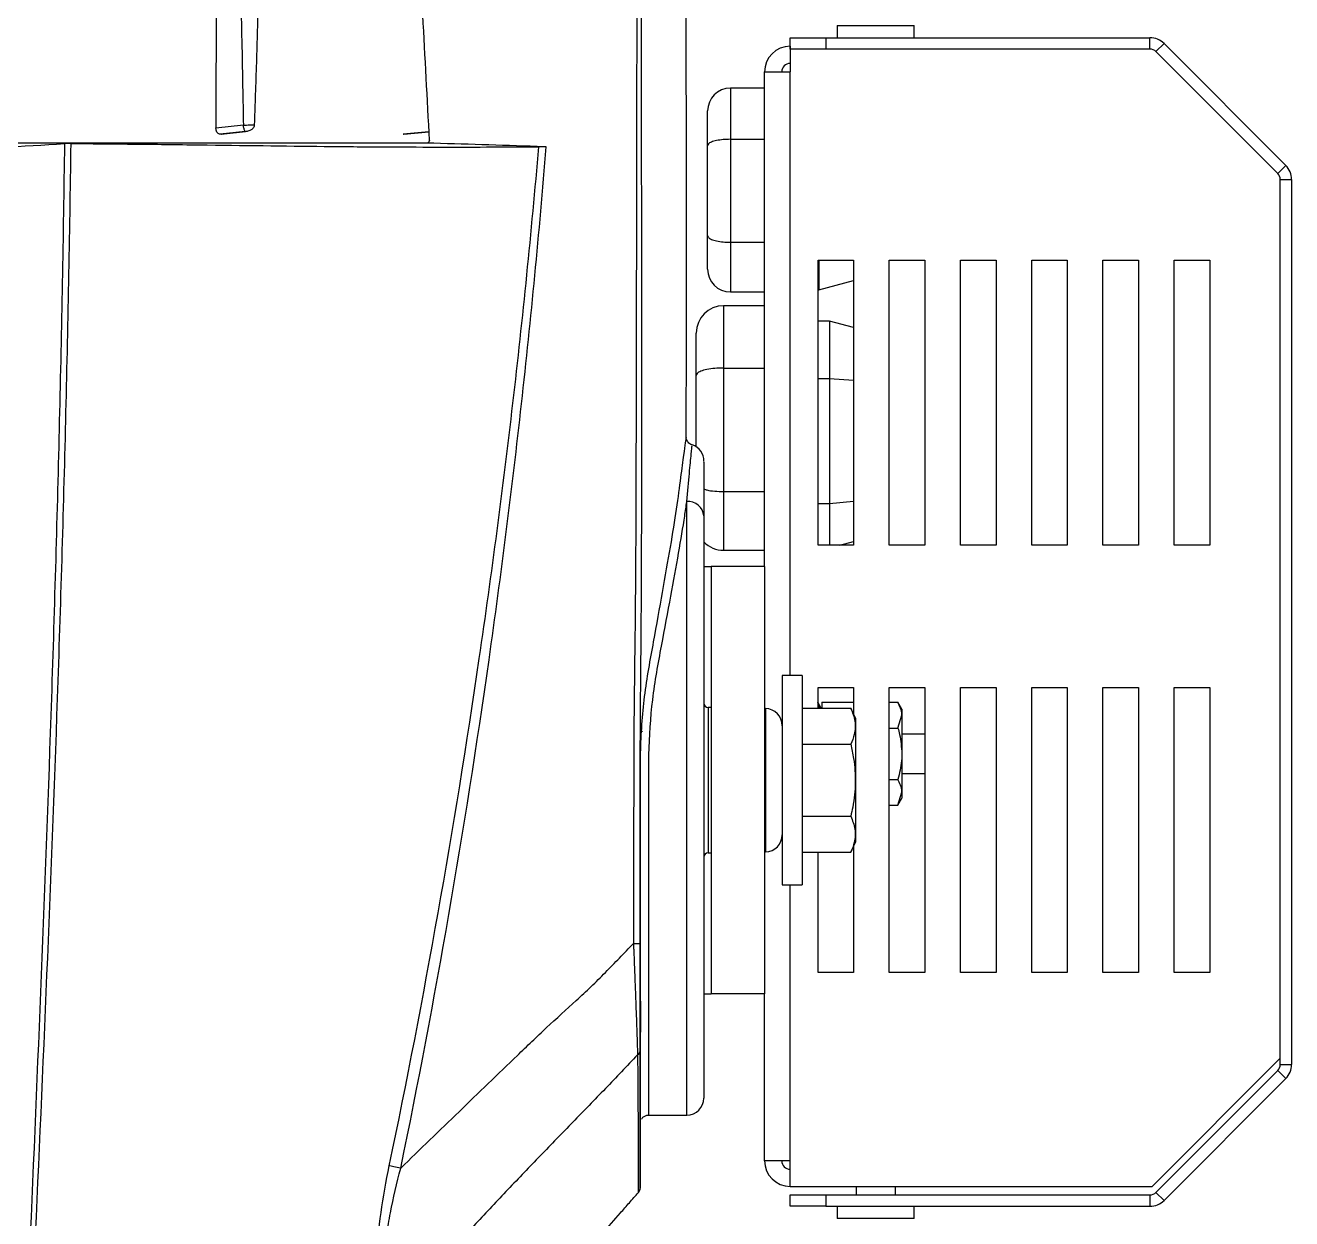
# Model space of a CAD drawing. Extents: x 9.3 to 87.2, y 0.6 to 68.8.
# Drawn here: x 40.103 to 44.548, y 7.143 to 11.33 of the extents above; entities that cross this region are included whole.
import ezdxf

# ---------------------------------------------------------------- set-up
doc = ezdxf.new("R2010")
doc.units = 0
doc.header["$MEASUREMENT"] = 0
doc.layers.add('OBJECT', color=7, linetype='CONTINUOUS')

msp = doc.modelspace()

# ---------------------------------------------------------------- linework, layer by layer
at = {"layer": 'OBJECT'}
for p, q in [((40.7729, 11.8154), (40.7717, 10.9696)), ((42.9525, 11.3296), (42.9525, 11.2862)), ((42.9525, 11.3296), (43.2225, 11.3296)), ((43.2225, 11.2862), (43.2225, 11.3296)), ((42.7875, 11.2462), (42.7875, 11.2862)), ((42.7875, 11.2862), (42.9125, 11.2862)), ((42.7875, 11.2562), (42.7875, 11.1662)), ((42.9125, 11.2462), (42.7875, 11.2462)), ((42.9125, 11.2862), (42.9125, 11.2462)), ((42.9125, 11.2862), (44.0501, 11.2862)), ((44.0501, 11.2462), (42.9125, 11.2462)), ((44.0501, 11.2462), (44.0501, 11.2862)), ((44.0713, 11.2375), (44.0996, 11.2657)), ((44.0996, 11.2657), (44.527, 10.8383)), ((44.4987, 10.81), (44.0713, 11.2375)), ((42.6975, 11.1662), (42.7875, 11.1662)), ((42.6975, 9.4312), (42.6975, 11.1662)), ((42.7875, 9.0487), (42.7875, 11.1662)), ((42.6975, 11.1092), (42.5775, 11.1092)), ((42.5775, 11.1092), (42.5775, 10.9298)), ((42.4975, 10.9072), (42.4975, 11.0292)), ((40.7717, 10.9696), (40.868, 10.9811)), ((40.868, 10.9811), (40.8681, 10.9796)), ((40.9073, 10.9803), (40.9074, 10.982)), ((40.8746, 10.9577), (40.787, 10.9473)), ((40.7898, 10.9473), (40.8751, 10.9577)), ((40.7911, 10.9475), (40.7898, 10.9473)), ((40.7911, 10.9474), (40.8782, 10.958)), ((40.8751, 10.9577), (40.8746, 10.9577)), ((41.5195, 10.956), (41.4288, 10.9473)), ((41.4306, 10.9473), (41.5195, 10.956)), ((41.431, 10.9473), (41.5195, 10.956)), ((42.4975, 10.5923), (42.4975, 10.9072)), ((42.5775, 10.9298), (42.6975, 10.9298)), ((42.5775, 10.9298), (42.5775, 10.5685)), ((44.4987, 10.81), (44.527, 10.8383)), ((44.5075, 7.6837), (44.5075, 10.7888)), ((44.5075, 10.7888), (44.5475, 10.7888)), ((44.5475, 10.7888), (44.5475, 7.6837)), ((42.4975, 10.4742), (42.4975, 10.5923)), ((42.5775, 10.5685), (42.6975, 10.5685)), ((42.5775, 10.5685), (42.5775, 10.3942)), ((42.885, 9.5062), (42.885, 10.5062)), ((42.885, 10.5062), (43.01, 10.5062)), ((42.8875, 10.5062), (42.8875, 10.4015)), ((43.01, 10.5062), (43.01, 9.5062)), ((43.135, 9.5062), (43.135, 10.5062)), ((43.135, 10.5062), (43.26, 10.5062)), ((43.26, 10.5062), (43.26, 9.5062)), ((43.385, 9.5062), (43.385, 10.5062)), ((43.385, 10.5062), (43.51, 10.5062)), ((43.51, 10.5062), (43.51, 9.5062)), ((43.635, 9.5062), (43.635, 10.5062)), ((43.635, 10.5062), (43.76, 10.5062)), ((43.76, 10.5062), (43.76, 9.5062)), ((43.885, 9.5062), (43.885, 10.5062)), ((43.885, 10.5062), (44.01, 10.5062)), ((44.01, 10.5062), (44.01, 9.5062)), ((44.135, 9.5062), (44.135, 10.5062)), ((44.135, 10.5062), (44.26, 10.5062)), ((44.26, 10.5062), (44.26, 9.5062)), ((42.885, 10.4015), (42.8875, 10.4015)), ((42.8875, 10.4015), (43.01, 10.4343)), ((42.5775, 10.3942), (42.6975, 10.3942)), ((42.6975, 10.3458), (42.5535, 10.3458)), ((42.5535, 10.3458), (42.5535, 10.1272)), ((42.9255, 10.2918), (42.885, 10.2918)), ((43.01, 10.2691), (42.9255, 10.2918)), ((42.9255, 10.2918), (42.9255, 10.0893)), ((42.4575, 10.1011), (42.4575, 10.2498)), ((42.4575, 9.8508), (42.4575, 10.1011)), ((42.5535, 10.1272), (42.6975, 10.1272)), ((42.5535, 10.1272), (42.5535, 9.6937)), ((42.9255, 10.0893), (42.885, 10.0893)), ((43.01, 10.0837), (42.9255, 10.0893)), ((42.9255, 10.0893), (42.9255, 9.651)), ((42.4221, 9.8844), (42.4221, 9.8844)), ((42.5535, 9.6937), (42.6975, 9.6937)), ((42.5535, 9.6937), (42.5535, 9.4878)), ((42.4245, 7.5062), (42.4245, 9.6587)), ((42.9255, 9.651), (42.885, 9.651)), ((43.01, 9.6595), (42.9255, 9.651)), ((42.9255, 9.651), (42.9255, 9.5062)), ((42.4845, 9.6087), (42.4845, 7.5662)), ((42.9618, 9.5062), (43.01, 9.5192)), ((42.5535, 9.4878), (42.6975, 9.4878)), ((43.01, 9.5062), (42.885, 9.5062)), ((43.26, 9.5062), (43.135, 9.5062)), ((43.51, 9.5062), (43.385, 9.5062)), ((43.76, 9.5062), (43.635, 9.5062)), ((44.01, 9.5062), (43.885, 9.5062)), ((44.26, 9.5062), (44.135, 9.5062)), ((42.4845, 9.4312), (42.5105, 9.4312)), ((42.6975, 9.4312), (42.5105, 9.4312)), ((42.5105, 9.4312), (42.5105, 7.9312)), ((42.6975, 9.4312), (42.6975, 7.9312)), ((42.8295, 9.0487), (42.7595, 9.0487)), ((42.7595, 9.0487), (42.7595, 8.3137)), ((42.8295, 9.0487), (42.8295, 8.3137)), ((42.885, 9.0062), (43.01, 9.0062)), ((42.885, 8.9338), (42.885, 9.0062)), ((43.01, 9.0062), (43.01, 8.9123)), ((43.135, 9.0062), (43.26, 9.0062)), ((43.135, 8.0062), (43.135, 9.0062)), ((43.26, 9.0062), (43.26, 8.0062)), ((43.385, 8.0062), (43.385, 9.0062)), ((43.385, 9.0062), (43.51, 9.0062)), ((43.51, 9.0062), (43.51, 8.0062)), ((43.635, 8.0062), (43.635, 9.0062)), ((43.635, 9.0062), (43.76, 9.0062)), ((43.76, 9.0062), (43.76, 8.0062)), ((43.885, 8.0062), (43.885, 9.0062)), ((43.885, 9.0062), (44.01, 9.0062)), ((44.01, 9.0062), (44.01, 8.0062)), ((44.135, 8.0062), (44.135, 9.0062)), ((44.135, 9.0062), (44.26, 9.0062)), ((44.26, 9.0062), (44.26, 8.0062)), ((42.5105, 8.9358), (42.4993, 8.936)), ((42.4993, 8.936), (42.4993, 8.4265)), ((42.891, 8.9338), (42.8842, 8.9544)), ((42.8961, 8.9338), (42.885, 8.953)), ((42.8981, 8.9544), (43.01, 8.9544)), ((42.8981, 8.9544), (42.8981, 8.9338)), ((43.135, 8.9544), (43.1655, 8.9544)), ((43.1794, 8.9302), (43.1655, 8.9544)), ((42.7006, 8.9325), (42.6975, 8.9325)), ((42.7006, 8.9325), (42.7006, 8.43)), ((42.8295, 8.9338), (43, 8.9338)), ((43.0175, 8.8962), (43, 8.9338)), ((43.0175, 8.4663), (43.0175, 8.8962)), ((43.1655, 8.8643), (43.1794, 8.9093)), ((43.1794, 8.9302), (43.1794, 8.9093)), ((43.1794, 8.9093), (43.1794, 8.7742)), ((43.135, 8.8643), (43.1655, 8.8643)), ((42.8295, 8.8075), (43, 8.8075)), ((43.26, 8.8432), (43.1794, 8.8432)), ((43.1794, 8.7742), (43.1794, 8.6391)), ((43.135, 8.6842), (43.1655, 8.6842)), ((43.1794, 8.7052), (43.26, 8.7052)), ((43.1655, 8.5941), (43.1794, 8.6391)), ((43.1794, 8.6391), (43.1794, 8.6182)), ((43.135, 8.5941), (43.1655, 8.5941)), ((43.1655, 8.5941), (43.1794, 8.6182)), ((42.8295, 8.555), (43, 8.555)), ((43, 8.4287), (43.0175, 8.4663)), ((43.01, 8.4502), (43.01, 8.0062)), ((42.4993, 8.4265), (42.5105, 8.4267)), ((42.6975, 8.43), (42.7006, 8.43)), ((42.8295, 8.4287), (43, 8.4287)), ((42.885, 8.0062), (42.885, 8.4287)), ((42.7595, 8.3137), (42.8295, 8.3137)), ((42.7875, 7.3462), (42.7875, 8.3137)), ((43.01, 8.0062), (42.885, 8.0062)), ((43.26, 8.0062), (43.135, 8.0062)), ((43.51, 8.0062), (43.385, 8.0062)), ((43.76, 8.0062), (43.635, 8.0062)), ((44.01, 8.0062), (43.885, 8.0062)), ((44.26, 8.0062), (44.135, 8.0062)), ((42.4845, 7.9312), (42.5105, 7.9312)), ((42.6975, 7.9312), (42.5105, 7.9312)), ((42.6975, 7.3462), (42.6975, 7.9312)), ((44.0584, 7.2562), (44.5075, 7.7054)), ((44.0713, 7.235), (44.4987, 7.6625)), ((44.4987, 7.6625), (44.527, 7.6342)), ((44.5075, 7.6837), (44.5475, 7.6837)), ((44.527, 7.6342), (44.0996, 7.2068)), ((42.2912, 7.5062), (42.4245, 7.5062)), ((42.7875, 7.3462), (42.6975, 7.3462)), ((42.7875, 7.2562), (42.7875, 7.3462)), ((42.7875, 7.2562), (44.0584, 7.2562)), ((43.0185, 7.2562), (43.0185, 7.2262)), ((43.1565, 7.2262), (43.1565, 7.2562)), ((42.7875, 7.1862), (42.7875, 7.2262)), ((42.7875, 7.2262), (42.9125, 7.2262)), ((42.9125, 7.2262), (42.9125, 7.1862)), ((42.9125, 7.2262), (44.0501, 7.2262)), ((44.0501, 7.2262), (44.0501, 7.1862)), ((44.0713, 7.235), (44.0996, 7.2068)), ((42.9125, 7.1862), (42.7875, 7.1862)), ((42.9125, 7.1862), (44.0501, 7.1862)), ((42.9525, 7.1862), (42.9525, 7.1429)), ((43.2225, 7.1429), (43.2225, 7.1862)), ((43.1314, 7.1429), (42.9525, 7.1429)), ((43.2225, 7.1429), (43.1314, 7.1429))]:
    msp.add_line(p, q, dxfattribs=at)
at = {"layer": 'OBJECT', "flags": 128}
msp.add_lwpolyline([(41.9311, 10.9034), (41.914, 10.9039), (41.8991, 10.9044)], dxfattribs=at)
at = {"layer": 'OBJECT'}
for centre, radius, start, end in [((42.7875, 11.1662), 0.09, 90, 180), ((44.0501, 11.2162), 0.07, 45, 90), ((44.0501, 11.2162), 0.03, 45, 90), ((42.7875, 11.1662), 0.03, 90, 180), ((42.5775, 11.0292), 0.08, 90, 180), ((44.4775, 10.7888), 0.03, 0, 45), ((44.4775, 10.7888), 0.07, 0, 45), ((42.5775, 10.4742), 0.08, 180, 270), ((42.5535, 10.2498), 0.096, 90, 180), ((42.4245, 9.8007), 0.06, 359.9986, 71.4049), ((42.4291, 9.6032), 0.0557, 5.7284, 94.762), ((42.5535, 9.5838), 0.096, 224.0486, 270), ((42.4995, 8.951), 0.015, 180, 269), ((42.6995, 8.8725), 0.06, 0, 89), ((42.6995, 8.49), 0.06, 271, 0), ((42.4995, 8.4115), 0.015, 91, 180), ((44.4775, 7.6837), 0.03, 315, 0), ((44.4775, 7.6837), 0.07, 315, 0), ((42.4245, 7.5662), 0.06, 270, 0), ((42.7875, 7.3462), 0.09, 180, 270), ((42.7875, 7.3462), 0.03, 180, 270), ((42.2462, 7.2499), 0.015, 333.1505, 359.9996), ((42.2459, 7.2496), 0.015, 336.3656, 348.0708), ((44.0501, 7.2562), 0.03, 270, 315), ((44.0501, 7.2562), 0.07, 270, 315)]:
    msp.add_arc(centre, radius, start, end, dxfattribs=at)
for centre, major_axis, ratio, start_param, end_param in [((38.1805, 10.6323), (3.6002, 0.229), 0.060072, 0.756277, 0.757394), ((38.1824, 10.6323), (3.6002, 0.2845), 0.037544, 0.442972, 0.444089)]:
    msp.add_ellipse(centre, major_axis=major_axis, ratio=ratio, start_param=start_param, end_param=end_param, dxfattribs=at)
for points, knots in [([(42.2576, 13.5576), (42.2564, 13.3305), (42.2552, 13.1035), (42.253, 12.6494), (42.2519, 12.4224), (42.2502, 11.9683), (42.2496, 11.7412), (42.2486, 11.2871), (42.2483, 11.06), (42.2475, 10.6059), (42.2472, 10.3788), (42.2465, 10.0382), (42.2463, 9.9247), (42.2458, 9.6976), (42.2455, 9.5841), (42.2441, 9.357), (42.2431, 9.2435), (42.2403, 9.0164), (42.2387, 8.9029), (42.2381, 8.6758), (42.2379, 8.5623), (42.2375, 8.3352), (42.2374, 8.2217), (42.2372, 8.1082)], [0, 0, 0, 0, 0.125, 0.125, 0.25, 0.25, 0.375, 0.375, 0.5, 0.5, 0.625, 0.625, 0.6875, 0.6875, 0.75, 0.75, 0.8125, 0.8125, 0.875, 0.875, 0.9375, 0.9375, 1, 1, 1, 1]), ([(42.2612, 8.1081), (42.2612, 8.2216), (42.2612, 8.3352), (42.2612, 8.5055), (42.2612, 8.5622), (42.2612, 8.6758), (42.2612, 8.7325), (42.2614, 8.9028), (42.2627, 9.0163), (42.2648, 9.2434), (42.2655, 9.3569), (42.2662, 9.584), (42.2663, 9.6975), (42.2663, 9.9245), (42.2663, 10.0381), (42.2662, 10.3787), (42.2661, 10.6057), (42.2659, 11.0598), (42.2658, 11.2869), (42.2658, 11.741), (42.2659, 11.968), (42.2667, 12.4221), (42.2673, 12.6492), (42.2686, 13.1032), (42.2693, 13.3302), (42.27, 13.5572)], [0, 0, 0, 0, 0.0625, 0.0625, 0.09375, 0.09375, 0.125, 0.125, 0.1875, 0.1875, 0.25, 0.25, 0.3125, 0.3125, 0.375, 0.375, 0.5, 0.5, 0.625, 0.625, 0.75, 0.75, 0.875, 0.875, 1, 1, 1, 1]), ([(40.842, 11.8414), (40.8472, 11.7334), (40.8576, 11.5176), (40.8634, 11.2308), (40.8667, 11.0519), (40.868, 10.9811)], [0, 0, 0, 0, 0.376518, 0.752861, 1, 1, 1, 1]), ([(40.9074, 10.982), (40.9085, 11.0121), (40.9124, 11.1174), (40.9177, 11.2979), (40.9226, 11.4817), (40.9226, 11.5903), (40.9226, 11.6238)], [0, 0, 0, 0, 0.140929, 0.492249, 0.843576, 1, 1, 1, 1]), ([(42.4228, 9.8844), (42.4228, 9.9543), (42.4228, 10.1333), (42.423, 10.4209), (42.4229, 10.7482), (42.4228, 11.0637), (42.4228, 11.2706), (42.4227, 11.3679)], [0, 0, 0, 0, 0.141299, 0.362006, 0.58149, 0.803267, 1, 1, 1, 1]), ([(40.8681, 10.9796), (40.8755, 10.9798), (40.8907, 10.9802), (40.9017, 10.9803), (40.9073, 10.9803)], [0, 0, 0, 0, 0.488041, 1, 1, 1, 1]), ([(40.8746, 10.9577), (40.8746, 10.9577), (40.8743, 10.9578), (40.8735, 10.9586), (40.872, 10.9615), (40.8704, 10.9664), (40.8689, 10.9725), (40.8684, 10.9772), (40.8681, 10.9796)], [0, 0, 0, 0, 0.0052912, 0.1814683, 0.4107971, 0.6144007, 0.8069882, 1, 1, 1, 1]), ([(40.8751, 10.9577), (40.8752, 10.9577), (40.8776, 10.9579), (40.8842, 10.9588), (40.8937, 10.9618), (40.9015, 10.9676), (40.906, 10.9738), (40.9069, 10.9782), (40.9073, 10.9803)], [0, 0, 0, 0, 0.0045638, 0.1696343, 0.4736616, 0.6912917, 0.8452632, 1, 1, 1, 1]), ([(40.787, 10.9473), (40.7853, 10.9475), (40.7817, 10.948), (40.7771, 10.952), (40.7736, 10.9578), (40.7719, 10.9641), (40.7718, 10.9681), (40.7717, 10.9696)], [0, 0, 0, 0, 0.217771, 0.435527, 0.653693, 0.873139, 1, 1, 1, 1]), ([(41.512, 10.9166), (41.4559, 10.9165), (41.3962, 10.9166), (41.3002, 10.9167), (41.2671, 10.9167), (41.1992, 10.9167), (41.1643, 10.9167), (41.0567, 10.9168), (40.9813, 10.9168), (40.8625, 10.9168), (40.822, 10.9168), (40.7394, 10.9168), (40.6973, 10.9168), (40.5688, 10.9168), (40.4799, 10.9167), (40.2958, 10.9167), (40.2014, 10.9166), (39.9115, 10.9166), (39.7092, 10.9165), (39.4978, 10.9165)], [0, 0, 0, 0, 0.125, 0.125, 0.1875, 0.1875, 0.25, 0.25, 0.375, 0.375, 0.4375, 0.4375, 0.5, 0.5, 0.625, 0.625, 0.75, 0.75, 1, 1, 1, 1]), ([(40.2401, 10.9146), (40.2358, 10.5901), (40.2297, 10.2657), (40.2143, 9.6173), (40.2049, 9.2932), (40.1727, 8.3213), (40.1458, 7.6742), (40.1174, 7.0286)], [0, 0, 0, 0, 0.25, 0.25, 0.5, 0.5, 1, 1, 1, 1]), ([(40.1361, 7.0281), (40.1657, 7.6739), (40.1937, 8.3211), (40.2271, 9.2932), (40.2367, 9.6174), (40.2526, 10.266), (40.2588, 10.5904), (40.2632, 10.915)], [0, 0, 0, 0, 0.5, 0.5, 0.75, 0.75, 1, 1, 1, 1]), ([(40.2632, 10.915), (40.2584, 10.915), (40.2541, 10.915), (40.2463, 10.9149), (40.2429, 10.9147), (40.2401, 10.9146)], [0, 0, 0, 0, 0.5, 0.5, 1, 1, 1, 1]), ([(40.2632, 10.915), (40.3459, 10.9144), (40.4271, 10.9137), (40.5866, 10.912), (40.6648, 10.911), (40.894, 10.9081), (41.0396, 10.9061), (41.2125, 10.9044), (41.2467, 10.9041), (41.3138, 10.9036), (41.3468, 10.9034), (41.4441, 10.9029), (41.5068, 10.9027), (41.6278, 10.9026), (41.6861, 10.9027), (41.7983, 10.9031), (41.8523, 10.9034), (41.9039, 10.9039)], [0, 0, 0, 0, 0.125, 0.125, 0.25, 0.25, 0.5, 0.5, 0.5625, 0.5625, 0.625, 0.625, 0.75, 0.75, 0.875, 0.875, 1, 1, 1, 1]), ([(41.9039, 10.9039), (41.8782, 10.6035), (41.8478, 10.3037), (41.7782, 9.7051), (41.7388, 9.4063), (41.6076, 8.5117), (41.5024, 7.9186), (41.3791, 7.3287)], [0, 0, 0, 0, 0.25, 0.25, 0.5, 0.5, 1, 1, 1, 1]), ([(41.4204, 7.32), (41.5421, 7.9114), (41.6453, 8.506), (41.7729, 9.4026), (41.8109, 9.7021), (41.8778, 10.302), (41.9068, 10.6024), (41.9311, 10.9034)], [0, 0, 0, 0, 0.5, 0.5, 0.75, 0.75, 1, 1, 1, 1]), ([(41.5212, 10.926), (41.5213, 10.9235), (41.5199, 10.9212), (41.5164, 10.9181), (41.5142, 10.9172), (41.512, 10.9166)], [0, 0, 0, 0, 0.5, 0.5, 1, 1, 1, 1]), ([(42.5775, 10.9298), (42.5688, 10.9295), (42.5513, 10.9291), (42.5279, 10.9256), (42.5097, 10.9204), (42.4996, 10.914), (42.4975, 10.9094), (42.4975, 10.9073), (42.4975, 10.9072)], [0, 0, 0, 0, 0.2046127, 0.4091284, 0.6165171, 0.8308199, 0.9963118, 1, 1, 1, 1]), ([(42.4975, 10.5923), (42.4975, 10.5923), (42.4975, 10.5901), (42.4996, 10.5852), (42.5097, 10.5784), (42.5279, 10.5728), (42.5513, 10.5692), (42.5688, 10.5687), (42.5775, 10.5685)], [0, 0, 0, 0, 0.003688, 0.169183, 0.383485, 0.590872, 0.795388, 1, 1, 1, 1]), ([(42.5535, 10.1272), (42.543, 10.127), (42.522, 10.1265), (42.494, 10.1225), (42.4721, 10.1163), (42.46, 10.1089), (42.4575, 10.1035), (42.4575, 10.1011), (42.4575, 10.1011)], [0, 0, 0, 0, 0.204615, 0.409128, 0.616519, 0.830817, 0.996313, 1, 1, 1, 1]), ([(42.4221, 9.8844), (42.4214, 9.8792), (42.4198, 9.8689), (42.4131, 9.8222), (42.4031, 9.7467), (42.3886, 9.6376), (42.3669, 9.5017), (42.3386, 9.3442), (42.3073, 9.1671), (42.2716, 8.9782), (42.2582, 8.7758), (42.2611, 8.6356), (42.2609, 8.5015), (42.2609, 8.3736), (42.2611, 8.1913), (42.2613, 8.0156), (42.2614, 7.8561), (42.2613, 7.7182), (42.2613, 7.6101), (42.2613, 7.5352), (42.2613, 7.5124), (42.2613, 7.5028)], [0, 0, 0, 0, 0.046522, 0.093947, 0.150618, 0.20887, 0.265691, 0.324154, 0.381557, 0.440533, 0.497828, 0.55716, 0.560378, 0.613725, 0.6684, 0.725769, 0.784801, 0.842172, 0.901206, 0.958578, 1, 1, 1, 1]), ([(42.4432, 9.8573), (42.4403, 9.8584), (42.4348, 9.8606), (42.4289, 9.8665), (42.4252, 9.8724), (42.4232, 9.8778), (42.4225, 9.882), (42.4224, 9.8839), (42.4224, 9.8844)], [0, 0, 0, 0, 0.250051, 0.472798, 0.660655, 0.81792, 0.94204, 1, 1, 1, 1]), ([(42.4245, 9.6587), (42.4277, 9.6937), (42.4342, 9.7649), (42.4401, 9.8274), (42.4431, 9.8581), (42.4428, 9.8546), (42.4427, 9.8535)], [0, 0, 0, 0, 0.293304, 0.595748, 0.874487, 1, 1, 1, 1]), ([(42.4845, 9.7966), (42.4845, 9.7976), (42.4845, 9.8008), (42.4845, 9.7715), (42.4845, 9.7105), (42.4845, 9.6427), (42.4845, 9.6087)], [0, 0, 0, 0, 0.118294, 0.401933, 0.700897, 1, 1, 1, 1]), ([(42.4845, 9.7029), (42.4879, 9.7017), (42.498, 9.6982), (42.5222, 9.6947), (42.5431, 9.6941), (42.5535, 9.6937)], [0, 0, 0, 0, 0.201908, 0.600854, 1, 1, 1, 1]), ([(42.2912, 7.5086), (42.2912, 7.5101), (42.2912, 7.5133), (42.2913, 7.5589), (42.2913, 7.6348), (42.2913, 7.742), (42.2914, 7.8751), (42.2912, 8.0316), (42.2911, 8.2035), (42.2908, 8.3859), (42.2914, 8.5754), (42.2894, 8.7704), (42.3014, 8.9669), (42.3358, 9.1541), (42.3692, 9.3273), (42.3966, 9.4807), (42.4145, 9.5886), (42.4222, 9.6421), (42.4245, 9.6587)], [0, 0, 0, 0, 0.055337, 0.121281, 0.187225, 0.253169, 0.319114, 0.385057, 0.451, 0.514003, 0.577006, 0.642521, 0.707917, 0.774979, 0.842058, 0.906531, 0.970994, 1, 1, 1, 1]), ([(43.1794, 8.9093), (43.1794, 8.9104), (43.1792, 8.9256), (43.1721, 8.9405), (43.1655, 8.9544)], [0, 0, 0, 0, 0.070185, 1, 1, 1, 1]), ([(43, 8.9338), (43.0059, 8.9188), (43.0179, 8.8883), (43.0156, 8.8454), (43.0046, 8.8188), (43, 8.8075)], [0, 0, 0, 0, 0.359917, 0.730732, 1, 1, 1, 1]), ([(42.2691, 8.8528), (42.2691, 8.8527), (42.2684, 8.8524), (42.2663, 8.8515), (42.2635, 8.8504), (42.2619, 8.8504), (42.2614, 8.8504)], [0, 0, 0, 0, 0.011473, 0.212269, 0.746111, 1, 1, 1, 1]), ([(43.1655, 8.8643), (43.1676, 8.8568), (43.1757, 8.8274), (43.1778, 8.7969), (43.1794, 8.7742)], [0, 0, 0, 0, 0.257551, 1, 1, 1, 1]), ([(43, 8.8075), (43.0035, 8.7909), (43.013, 8.7467), (43.0183, 8.6724), (43.0109, 8.6045), (43.0023, 8.5656), (43, 8.555)], [0, 0, 0, 0, 0.20045, 0.531174, 0.871908, 1, 1, 1, 1]), ([(43.1794, 8.7742), (43.1792, 8.7661), (43.1784, 8.7356), (43.1709, 8.7059), (43.1655, 8.6842)], [0, 0, 0, 0, 0.268634, 1, 1, 1, 1]), ([(43.1794, 8.6391), (43.1794, 8.6402), (43.1792, 8.6554), (43.1721, 8.6703), (43.1655, 8.6842)], [0, 0, 0, 0, 0.070185, 1, 1, 1, 1]), ([(43, 8.555), (43.0059, 8.5399), (43.0179, 8.5094), (43.0156, 8.4665), (43.0046, 8.4399), (43, 8.4287)], [0, 0, 0, 0, 0.359917, 0.730732, 1, 1, 1, 1]), ([(41.4204, 7.32), (41.4885, 7.3864), (41.5569, 7.4522), (41.6592, 7.5511), (41.6932, 7.5841), (41.7614, 7.6499), (41.7955, 7.6827), (41.8467, 7.7318), (41.8638, 7.7481), (41.898, 7.7808), (41.9151, 7.7971), (41.9668, 7.8454), (42.0019, 7.8769), (42.0541, 7.9246), (42.0714, 7.9406), (42.1055, 7.9731), (42.1222, 7.9898), (42.1552, 8.0235), (42.1716, 8.0404), (42.2044, 8.0743), (42.2208, 8.0913), (42.2372, 8.1082)], [0, 0, 0, 0, 0.25, 0.25, 0.375, 0.375, 0.5, 0.5, 0.5625, 0.5625, 0.625, 0.625, 0.75, 0.75, 0.8125, 0.8125, 0.875, 0.875, 0.9375, 0.9375, 1, 1, 1, 1]), ([(42.2372, 8.1082), (42.2374, 8.1036), (42.2376, 8.099), (42.238, 8.0898), (42.2385, 8.076), (42.2391, 8.0623), (42.2401, 8.035), (42.2408, 8.0169), (42.2422, 7.981), (42.2429, 7.9631), (42.2443, 7.9277), (42.2449, 7.9101), (42.2462, 7.876), (42.2468, 7.8593), (42.2479, 7.8268), (42.2485, 7.8111), (42.2495, 7.7814), (42.25, 7.7674), (42.2507, 7.7476), (42.2509, 7.7413), (42.2512, 7.7321), (42.2513, 7.7291), (42.2515, 7.7232), (42.2516, 7.7203), (42.2517, 7.7176)], [0, 0, 0, 0, 0.03125, 0.03125, 0.0625, 0.125, 0.125, 0.25, 0.25, 0.375, 0.375, 0.5, 0.5, 0.625, 0.625, 0.75, 0.75, 0.875, 0.875, 0.9375, 0.9375, 0.96875, 0.96875, 1, 1, 1, 1]), ([(42.2372, 8.1082), (42.2439, 8.1082), (42.2501, 8.1082), (42.2588, 8.1081), (42.2612, 8.1081), (42.2612, 8.1081)], [0, 0, 0, 0, 0.5, 0.5, 1, 1, 1, 1]), ([(42.2613, 7.7349), (42.2613, 7.7457), (42.2613, 7.7576), (42.2613, 7.7831), (42.2613, 7.7967), (42.2613, 7.8252), (42.2612, 7.8403), (42.2612, 7.8714), (42.2612, 7.8874), (42.2612, 7.92), (42.2612, 7.9368), (42.2612, 7.9705), (42.2612, 7.9874), (42.2612, 8.0387), (42.2612, 8.0732), (42.2612, 8.1081)], [0, 0, 0, 0, 0.125, 0.125, 0.25, 0.25, 0.375, 0.375, 0.5, 0.5, 0.625, 0.625, 0.75, 0.75, 1, 1, 1, 1]), ([(42.2612, 7.2499), (42.2612, 7.2546), (42.2612, 7.2684), (42.2612, 7.3028), (42.2612, 7.3166), (42.2612, 7.3407), (42.2612, 7.3493), (42.2612, 7.3677), (42.2612, 7.3775), (42.2613, 7.4291), (42.2613, 7.4788), (42.2613, 7.5944), (42.2613, 7.6603), (42.2613, 7.7349)], [0, 0, 0, 0, 0.25, 0.25, 0.375, 0.375, 0.4375, 0.4375, 0.5, 0.5, 0.75, 0.75, 1, 1, 1, 1]), ([(42.2517, 7.7176), (42.2137, 7.6784), (42.1764, 7.6386), (42.1197, 7.5795), (42.1006, 7.56), (42.0626, 7.5208), (42.0435, 7.5012), (41.9864, 7.4424), (41.9484, 7.4031), (41.8913, 7.3441), (41.8723, 7.3244), (41.8344, 7.2849), (41.7778, 7.2254), (41.7028, 7.1455), (41.6468, 7.0852), (41.6095, 7.0449), (41.5909, 7.0247), (41.5535, 6.9844), (41.5347, 6.9643), (41.4967, 6.9244), (41.4774, 6.9047), (41.4383, 6.8656), (41.4186, 6.8462), (41.3793, 6.8072), (41.3596, 6.7877), (41.34, 6.7682)], [0, 0, 0, 0, 0.125, 0.125, 0.1875, 0.1875, 0.25, 0.25, 0.375, 0.375, 0.4375, 0.4375, 0.5, 0.625, 0.6875, 0.6875, 0.75, 0.75, 0.8125, 0.8125, 0.875, 0.875, 0.9375, 0.9375, 1, 1, 1, 1]), ([(42.2517, 7.7176), (42.2524, 7.6466), (42.2529, 7.5834), (42.2534, 7.4715), (42.2536, 7.4229), (42.2537, 7.3613), (42.2537, 7.3426), (42.2538, 7.3096), (42.2538, 7.2952), (42.2539, 7.2582), (42.2539, 7.2419), (42.2539, 7.234)], [0, 0, 0, 0, 0.25, 0.25, 0.5, 0.5, 0.625, 0.625, 0.75, 0.75, 1, 1, 1, 1]), ([(42.2613, 7.6084), (42.2613, 7.5811), (42.2613, 7.5198), (42.2613, 7.4411), (42.2612, 7.3537), (42.2612, 7.2773), (42.2612, 7.2591), (42.2612, 7.2499)], [0, 0, 0, 0, 0.127624, 0.286794, 0.445966, 0.720031, 1, 1, 1, 1]), ([(42.2656, 7.4915), (42.2662, 7.4928), (42.2682, 7.4969), (42.2746, 7.5021), (42.2829, 7.5063), (42.2889, 7.5063), (42.2914, 7.5063)], [0, 0, 0, 0, 0.134491, 0.434457, 0.763894, 1, 1, 1, 1]), ([(41.3791, 7.3287), (41.3676, 7.2737), (41.3579, 7.2189), (41.3422, 7.1097), (41.3363, 7.0553), (41.3334, 7.0013)], [0, 0, 0, 0, 0.5, 0.5, 1, 1, 1, 1]), ([(41.3601, 7.0071), (41.3629, 7.0331), (41.3665, 7.0592), (41.3747, 7.1113), (41.3793, 7.1374), (41.3946, 7.2156), (41.4066, 7.2678), (41.4204, 7.32)], [0, 0, 0, 0, 0.25, 0.25, 0.5, 0.5, 1, 1, 1, 1]), ([(41.4204, 7.32), (41.4118, 7.3218), (41.4036, 7.3235), (41.3894, 7.3265), (41.3834, 7.3277), (41.3791, 7.3287)], [0, 0, 0, 0, 0.5, 0.5, 1, 1, 1, 1]), ([(42.2539, 7.234), (42.2563, 7.2367), (42.258, 7.2396), (42.26, 7.2444), (42.2605, 7.2462), (42.2606, 7.2465)], [0, 0, 0, 0, 0.5, 0.5, 1, 1, 1, 1]), ([(42.003, 6.9454), (42.045, 6.9941), (42.0869, 7.0425), (42.1498, 7.1149), (42.1707, 7.139), (42.2021, 7.175), (42.2126, 7.187), (42.2282, 7.2048), (42.2334, 7.2107), (42.2437, 7.2224), (42.2488, 7.2283), (42.2539, 7.234)], [0, 0, 0, 0, 0.5, 0.5, 0.75, 0.75, 0.875, 0.875, 0.9375, 0.9375, 1, 1, 1, 1]), ([(42.2538, 7.2339), (42.2539, 7.2339), (42.2552, 7.2353), (42.2572, 7.2382), (42.259, 7.2417), (42.2597, 7.2436), (42.2599, 7.2444), (42.2599, 7.2444), (42.2599, 7.2444)], [0, 0, 0, 0, 0.0191024, 0.3407889, 0.6303983, 0.8470175, 0.9543607, 1, 1, 1, 1])]:
    msp.add_open_spline(points, degree=3, knots=knots, dxfattribs=at)
for points in [[(41.5212, 10.926), (41.5066, 11.2184), (41.4902, 11.5108), (41.472, 11.803)], [(39.8005, 10.8895), (39.947, 10.8976), (40.0936, 10.9059), (40.2401, 10.9146)], [(41.8991, 10.9044), (41.77, 10.9087), (41.641, 10.9128), (41.512, 10.9166)], [(41.9311, 10.9034), (41.92, 10.9037), (41.9105, 10.9039), (41.9039, 10.9039)], [(42.2517, 7.7176), (42.2577, 7.722), (42.2613, 7.7284), (42.2613, 7.7349)], [(42.2606, 7.2465), (42.2612, 7.2482), (42.2612, 7.2492), (42.2612, 7.2499)]]:
    msp.add_open_spline(points, degree=3, dxfattribs=at)

doc.saveas('drawing.dxf')
